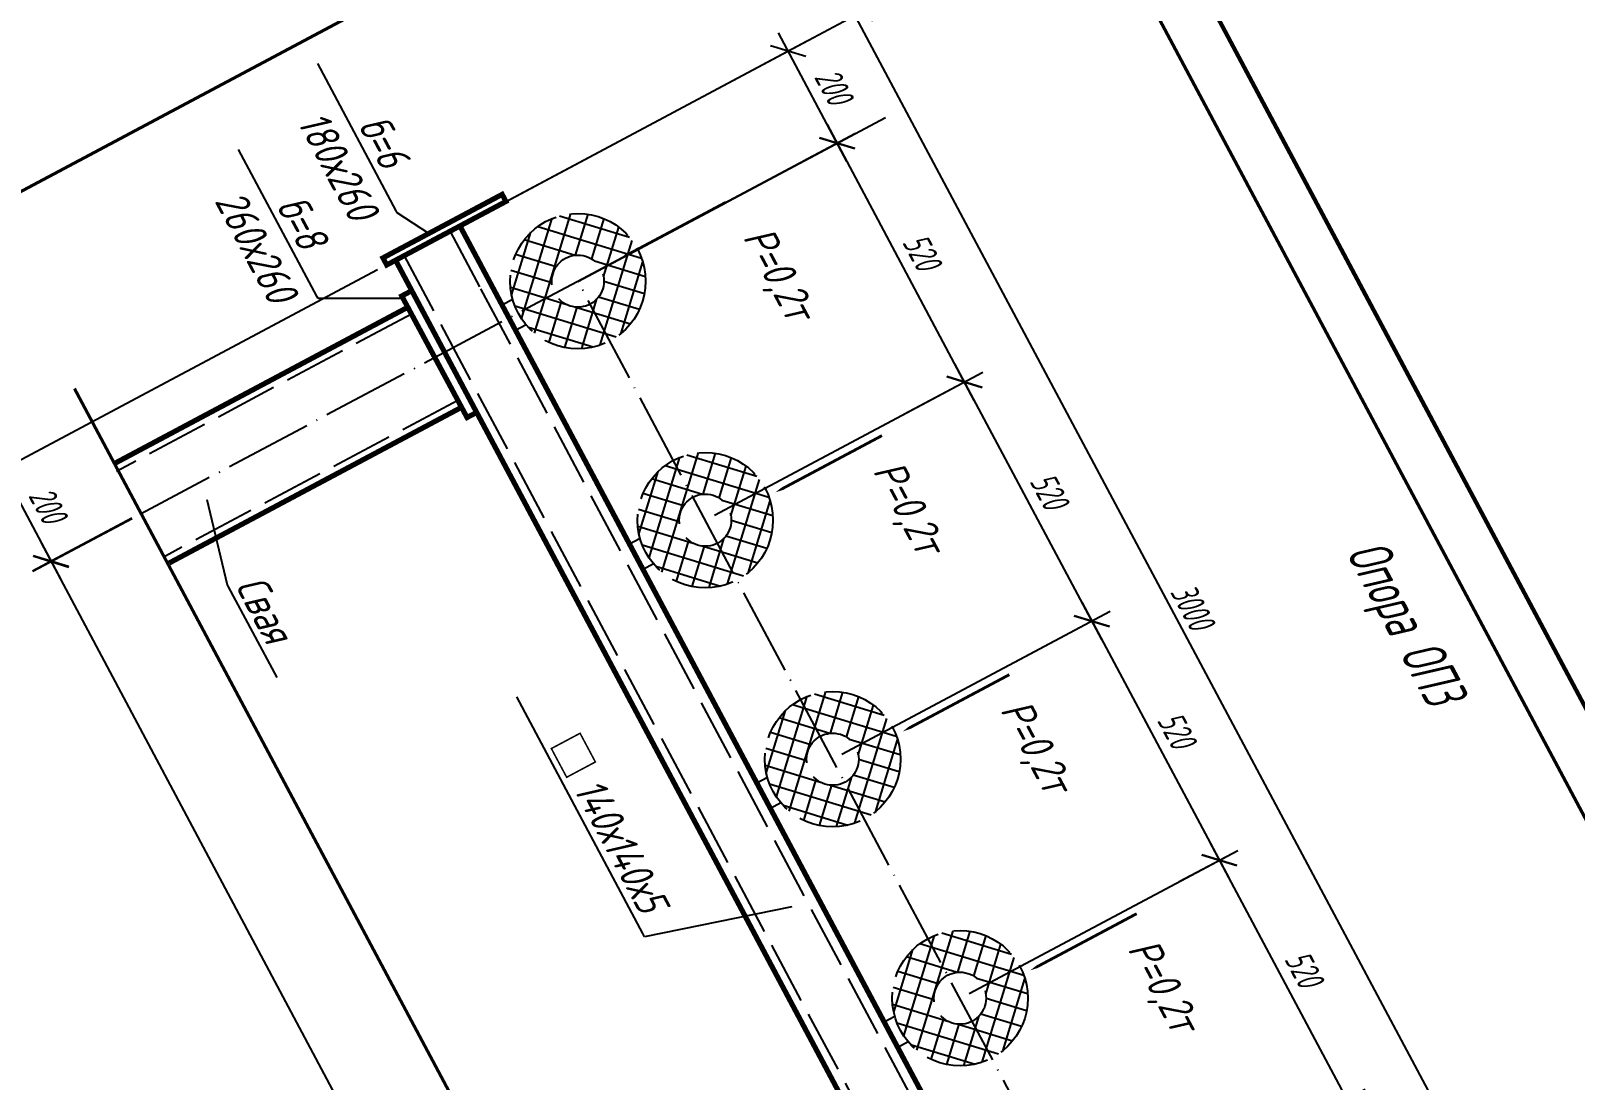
# Model space of a CAD drawing. Extents: x 5370511 to 5386565, y 1010429 to 1053793.
# Drawn here: x 5378605.7 to 5378753.9, y 1041409.7 to 1041510.4 of the extents above; entities that cross this region are included whole.
import ezdxf
from ezdxf import colors
from ezdxf.entities.mleader import LeaderData, LeaderLine
from ezdxf.enums import TextEntityAlignment as Align
from ezdxf.math import Vec2, Vec3

# ---------------------------------------------------------------- set-up
doc = ezdxf.new("R2010")
doc.units = 0
doc.header["$PDMODE"] = 32
doc.header["$PDSIZE"] = 0.3
doc.linetypes.add('ACAD_ISO02W100', pattern=[15, 12, -3])
doc.linetypes.add('ACAD_ISO04W100', pattern=[30, 24, -3, 0, -3])
doc.layers.get('0').update_dxf_attribs({"linetype": 'CONTINUOUS'})
doc.layers.get('DEFPOINTS').update_dxf_attribs({"linetype": 'CONTINUOUS'})
doc.layers.add('Строения', color=7, linetype='CONTINUOUS')
doc.styles.add('ГОСТ_НИПИ', font='gost_nipi.shx', dxfattribs={"oblique": 15})
doc.styles.add('ГОСТ_НИПИ_разм', font='gost_nipi.shx', dxfattribs={"width": 0.8, "oblique": 15, "height": 2.5})
doc.linetypes.add('земля', pattern='A,15,[35,ESKDSHAPES.SHX,S=1,R=0,X=0,Y=0],0.1', length=15.1)
doc.linetypes.add('Сварка1', pattern='A,2,[34,ESKDSHAPES.SHX,S=2,R=0,X=0,Y=0],0.1', length=2.1)
doc.linetypes.add('Сварка3', pattern='A,2,[33,ESKDSHAPES.SHX,S=2,R=0,X=0,Y=0],2', length=4)
doc.dimstyles.new('Лист М20', dxfattribs={"dimtxt": 2.5, "dimasz": 2.5, "dimexe": 2, "dimexo": 1, "dimgap": 1, "dimtad": 1, "dimdec": 0, "dimlfac": 20, "dimzin": 0, "dimdsep": 46, "dimtxsty": 'ГОСТ_НИПИ_разм', "dimblk": 'OBLIQUE', "dimcen": 0.09, "dimdle": 2, "dimaunit": 1, "dimadec": 0, "dimazin": 0, "dimtfac": 1, "dimtdec": 0, "dimtofl": 0, "dimtmove": 1, "dimatfit": 3, "dimldrblk": 'NONE', "dimfxl": 1, "dimtolj": 1, "dimtzin": 0, "dimarcsym": 0})

# ---------------------------------------------------------------- blocks, each defined once
blk = doc.blocks.new('*U427')
at = {"lineweight": 50, "const_width": 0.4}
blk.add_lwpolyline([(-420, 297), (0, 297), (0, 0), (-420, 0)], close=True, dxfattribs=at)
at = {"lineweight": 50}
blk.add_lwpolyline([(-400, 5), (-5, 5), (-5, 292), (-400, 292)], close=True, dxfattribs=at)
at = {"style": 'ГОСТ_НИПИ', "oblique": 15}
blk.add_attdef('СКВОЗНАЯ_НУМЕРАЦИЯ', text='', height=3, dxfattribs=at).set_placement((-10, 288.5), align=Align.MIDDLE_CENTER)
at = {"style": 'ГОСТ_НИПИ', "oblique": 15, "width": 0.8}
for tag, p in [('ДАТА_СОГЛ_2', (-401.75, 146)), ('ДАТА_СОГЛ_1', (-406.75, 146)), ('ФАМИЛИЯ_СОГЛ_2', (-401.75, 111)), ('ФАМИЛИЯ_СОГЛ_1', (-406.75, 111)), ('ХАРАКТЕР_РАБОТЫ_СОГЛ_1', (-406.75, 91)), ('ХАРАКТЕР_РАБОТЫ_СОГЛ_2', (-401.75, 91))]:
    blk.add_attdef(tag, p, '', height=3, rotation=90, dxfattribs=at)
at = {"style": 'ГОСТ_НИПИ', "oblique": 15}
for tag, width, p in [('ОБОЗНАЧЕНИЕ_ДОКУМЕНТА', 0.8, (-65, 55)), ('НАИМЕНОВАНИЕ_ПРОЕКТА', 0.8, (-65, 42.5)), ('НАИМЕНОВАНИЕ_ОБЪЕКТА', 0.8, (-90, 27.5)), ('СТАДИЯ', 0.8, (-47.5, 25)), ('ЛИСТ', 0.8, (-32.5, 25)), ('ЛИСТОВ', 0.8, (-15, 25)), ('НАИМЕНОВАНИЕ_ЧЕРТЕЖА', 0.8, (-90, 12.5)), ('ПРЕДПРИЯТИЕ', 0.7, (-30.48, 12.55))]:
    blk.add_attdef(tag, text='', height=3, dxfattribs=dict(at, width=width)).set_placement(p, align=Align.MIDDLE_CENTER)
at = {"style": 'ГОСТ_НИПИ', "oblique": 15, "width": 0.8}
blk.add_attdef('РАЗРАБ', text='', height=3, dxfattribs=at).set_placement((-189.18, 32.18), align=Align.MIDDLE_LEFT)
for tag, p in [('ФАМИЛИЯ_5', (-169, 31)), ('ДАТА_1', (-134, 31)), ('ХАРАКТЕР_РАБОТЫ_1', (-189, 26)), ('ФАМИЛИЯ_1', (-169, 26)), ('ДАТА_2', (-134, 26)), ('ХАРАКТЕР_РАБОТЫ_2', (-189, 20.72)), ('ФАМИЛИЯ_2', (-169.15, 20.71)), ('ДАТА_3', (-134, 20.72)), ('ХАРАКТЕР_РАБОТЫ_3', (-189, 16)), ('ФАМИЛИЯ_3', (-169.01, 15.99)), ('ДАТА_4', (-134, 16)), ('ФАМИЛИЯ_6', (-169, 11)), ('ДАТА_5', (-134, 11)), ('ХАРАКТЕР_РАБОТЫ_4', (-189, 6)), ('ФАМИЛИЯ_4', (-169, 6)), ('ДАТА_6', (-134, 6))]:
    blk.add_attdef(tag, p, '', height=3, dxfattribs=at)
at = {"style": 'ГОСТ_НИПИ', "oblique": 15, "width": 0.8, "flags": 8}
blk.add_attdef('НКОНТР', text='', height=3, dxfattribs=at).set_placement((-189.36, 12.34), align=Align.MIDDLE_LEFT)
at = {"style": 'ГОСТ_НИПИ', "oblique": 15, "width": 0.8}
blk.add_attdef('ФОРМАТ', text='', height=3, dxfattribs=at).set_placement((-38.94, 0.42), align=Align.BOTTOM_CENTER)
blk = doc.blocks.new('_None')
blk = doc.blocks.new('_Oblique')
at = {"color": 0, "linetype": 'ByBlock', "lineweight": -2}
blk.add_line((-0.5, -0.5), (0.5, 0.5), dxfattribs=at)
blk = doc.blocks.new('*D885')
at = {"color": 0, "lineweight": -2, "transparency": 16777216}
for p, q in [((5378683.55, 1041440.95), (5378709.31, 1041454.68)), ((5378706.61, 1041455.5), (5378720.72, 1041429.03)), ((5378695.77, 1041418), (5378721.54, 1041431.73))]:
    blk.add_line(p, q, dxfattribs=at)
at = {"layer": 'DEFPOINTS', "color": 0, "lineweight": 15, "transparency": 16777216}
for p in [(5378682.66, 1041440.48), (5378719.78, 1041430.79), (5378694.89, 1041417.53)]:
    blk.add_point(p, dxfattribs=at)
at = {"color": 0, "lineweight": -2, "transparency": 16777216, "xscale": 2.5, "yscale": 2.5, "zscale": 2.5}
for p, rotation in [((5378707.55, 1041453.74), 118.0491553040555), ((5378719.78, 1041430.79), 298.0491553040555)]:
    blk.add_blockref('_Oblique', p, dxfattribs=dict(at, rotation=rotation))
at = {"color": 0, "transparency": 16777216, "insert": (5378715.65, 1041443.32), "char_height": 2.5, "attachment_point": 5, "rotation": 298.0492, "style": 'ГОСТ_НИПИ_разм'}
blk.add_mtext('\\A1;520', dxfattribs=at)
blk = doc.blocks.new('*D886')
at = {"color": 0, "lineweight": -2, "transparency": 16777216}
for p, q in [((5378683.88, 1041513.65), (5378756.31, 1041377.72)), ((5378648.66, 1041492.61), (5378686.59, 1041512.82)), ((5378722.69, 1041362.08), (5378757.13, 1041380.43))]:
    blk.add_line(p, q, dxfattribs=at)
at = {"layer": 'DEFPOINTS', "color": 0, "lineweight": 15, "transparency": 16777216}
for p in [(5378647.77, 1041492.14), (5378755.36, 1041379.49), (5378721.81, 1041361.61)]:
    blk.add_point(p, dxfattribs=at)
at = {"color": 0, "lineweight": -2, "transparency": 16777216, "xscale": 2.5, "yscale": 2.5, "zscale": 2.5}
for p, rotation in [((5378684.82, 1041511.88), 118.0491553040555), ((5378755.36, 1041379.49), 298.0491553040555)]:
    blk.add_blockref('_Oblique', p, dxfattribs=dict(at, rotation=rotation))
at = {"color": 0, "transparency": 16777216, "insert": (5378717.16, 1041455.17), "char_height": 2.5, "attachment_point": 5, "rotation": 298.0492, "style": 'ГОСТ_НИПИ_разм'}
blk.add_mtext('\\A1;3000', dxfattribs=at)
blk = doc.blocks.new('*D889')
at = {"color": 0, "lineweight": -2, "transparency": 16777216}
for p, q in [((5378615.39, 1041463.61), (5378605.87, 1041458.54)), ((5378606.69, 1041461.24), (5378669.7, 1041342.99)), ((5378676.52, 1041348.89), (5378666.99, 1041343.82))]:
    blk.add_line(p, q, dxfattribs=at)
at = {"layer": 'DEFPOINTS', "color": 0, "lineweight": 15, "transparency": 16777216}
for p in [(5378616.28, 1041464.08), (5378677.4, 1041349.36), (5378668.76, 1041344.76)]:
    blk.add_point(p, dxfattribs=at)
at = {"color": 0, "lineweight": -2, "transparency": 16777216, "xscale": 2.5, "yscale": 2.5, "zscale": 2.5}
for p, rotation in [((5378607.63, 1041459.48), 118.0491553040555), ((5378668.76, 1041344.76), 298.0491553040555)]:
    blk.add_blockref('_Oblique', p, dxfattribs=dict(at, rotation=rotation))
at = {"color": 0, "transparency": 16777216, "insert": (5378640.18, 1041403.18), "char_height": 2.5, "attachment_point": 5, "rotation": 298.0492, "style": 'ГОСТ_НИПИ_разм'}
blk.add_mtext('\\A1;2600', dxfattribs=at)
blk = doc.blocks.new('*D890')
at = {"color": 0, "lineweight": -2, "transparency": 16777216}
for p, q in [((5378708.49, 1041451.97), (5378694.38, 1041478.45)), ((5378671.32, 1041463.9), (5378697.09, 1041477.63)), ((5378700.12, 1041449.78), (5378709.31, 1041454.68))]:
    blk.add_line(p, q, dxfattribs=at)
at = {"layer": 'DEFPOINTS', "color": 0, "lineweight": 15, "transparency": 16777216}
for p in [(5378695.32, 1041476.69), (5378670.44, 1041463.43), (5378699.24, 1041449.31)]:
    blk.add_point(p, dxfattribs=at)
at = {"color": 0, "lineweight": -2, "transparency": 16777216, "xscale": 2.5, "yscale": 2.5, "zscale": 2.5}
for p, rotation in [((5378695.32, 1041476.69), 118.0491553040555), ((5378707.55, 1041453.74), 298.0491553040555)]:
    blk.add_blockref('_Oblique', p, dxfattribs=dict(at, rotation=rotation))
at = {"color": 0, "transparency": 16777216, "insert": (5378703.42, 1041466.27), "char_height": 2.5, "attachment_point": 5, "rotation": 298.0492, "style": 'ГОСТ_НИПИ_разм'}
blk.add_mtext('\\A1;520', dxfattribs=at)
blk = doc.blocks.new('*D892')
at = {"color": 0, "lineweight": -2, "transparency": 16777216}
for p, q in [((5378638.98, 1041487.46), (5378601.2, 1041467.33)), ((5378602.03, 1041470.03), (5378608.61, 1041457.68)), ((5378615.42, 1041463.57), (5378605.9, 1041458.5))]:
    blk.add_line(p, q, dxfattribs=at)
at = {"layer": 'DEFPOINTS', "color": 0, "lineweight": 15, "transparency": 16777216}
for p in [(5378639.86, 1041487.93), (5378616.3, 1041464.04), (5378607.67, 1041459.44)]:
    blk.add_point(p, dxfattribs=at)
at = {"color": 0, "lineweight": -2, "transparency": 16777216, "xscale": 2.5, "yscale": 2.5, "zscale": 2.5}
for p, rotation in [((5378602.97, 1041468.27), 118.0491553040555), ((5378607.67, 1041459.44), 298.0491553040555)]:
    blk.add_blockref('_Oblique', p, dxfattribs=dict(at, rotation=rotation))
at = {"color": 0, "transparency": 16777216, "insert": (5378607.3, 1041464.91), "char_height": 2.5, "attachment_point": 5, "rotation": 298.0492, "style": 'ГОСТ_НИПИ_разм'}
blk.add_mtext('\\A1;200', dxfattribs=at)
blk = doc.blocks.new('*D894')
at = {"color": 0, "lineweight": -2, "transparency": 16777216}
for p, q in [((5378650.36, 1041493.52), (5378680.16, 1041509.4)), ((5378684.04, 1041497.87), (5378677.46, 1041510.22)), ((5378679.81, 1041497.88), (5378684.86, 1041500.57))]:
    blk.add_line(p, q, dxfattribs=at)
at = {"layer": 'DEFPOINTS', "color": 0, "lineweight": 15, "transparency": 16777216}
for p in [(5378678.4, 1041508.46), (5378678.93, 1041497.41), (5378649.47, 1041493.05)]:
    blk.add_point(p, dxfattribs=at)
at = {"color": 0, "lineweight": -2, "transparency": 16777216, "xscale": 2.5, "yscale": 2.5, "zscale": 2.5}
for p, rotation in [((5378678.4, 1041508.46), 118.0491553040555), ((5378683.1, 1041499.63), 298.0491553040555)]:
    blk.add_blockref('_Oblique', p, dxfattribs=dict(at, rotation=rotation))
at = {"color": 0, "transparency": 16777216, "insert": (5378682.73, 1041505.1), "char_height": 2.5, "attachment_point": 5, "rotation": 298.0492, "style": 'ГОСТ_НИПИ_разм'}
blk.add_mtext('\\A1;200', dxfattribs=at)
blk = doc.blocks.new('*D895')
at = {"color": 0, "lineweight": -2, "transparency": 16777216}
for p, q in [((5378659.1, 1041486.84), (5378684.86, 1041500.57)), ((5378696.26, 1041474.92), (5378682.16, 1041501.4)), ((5378689.51, 1041473.59), (5378697.09, 1041477.63))]:
    blk.add_line(p, q, dxfattribs=at)
at = {"layer": 'DEFPOINTS', "color": 0, "lineweight": 15, "transparency": 16777216}
for p in [(5378683.1, 1041499.63), (5378658.21, 1041486.37), (5378688.63, 1041473.12)]:
    blk.add_point(p, dxfattribs=at)
at = {"color": 0, "lineweight": -2, "transparency": 16777216, "xscale": 2.5, "yscale": 2.5, "zscale": 2.5}
for p, rotation in [((5378683.1, 1041499.63), 118.0491553040555), ((5378695.32, 1041476.69), 298.0491553040555)]:
    blk.add_blockref('_Oblique', p, dxfattribs=dict(at, rotation=rotation))
at = {"color": 0, "transparency": 16777216, "insert": (5378691.2, 1041489.22), "char_height": 2.5, "attachment_point": 5, "rotation": 298.0492, "style": 'ГОСТ_НИПИ_разм'}
blk.add_mtext('\\A1;520', dxfattribs=at)
blk = doc.blocks.new('*D896')
at = {"color": 0, "lineweight": -2, "transparency": 16777216}
for p, q in [((5378718.83, 1041432.56), (5378732.93, 1041406.1)), ((5378715.92, 1041428.74), (5378721.54, 1041431.73)), ((5378728.14, 1041405.81), (5378733.76, 1041408.8))]:
    blk.add_line(p, q, dxfattribs=at)
at = {"layer": 'DEFPOINTS', "color": 0, "lineweight": 15, "transparency": 16777216}
for p in [(5378715.04, 1041428.27), (5378731.99, 1041407.86), (5378727.26, 1041405.34)]:
    blk.add_point(p, dxfattribs=at)
at = {"color": 0, "lineweight": -2, "transparency": 16777216, "xscale": 2.5, "yscale": 2.5, "zscale": 2.5}
for p, rotation in [((5378719.78, 1041430.79), 118.0491553040555), ((5378731.99, 1041407.86), 298.0491553040555)]:
    blk.add_blockref('_Oblique', p, dxfattribs=dict(at, rotation=rotation))
at = {"color": 0, "transparency": 16777216, "insert": (5378727.87, 1041420.39), "char_height": 2.5, "attachment_point": 5, "rotation": 298.0492, "style": 'ГОСТ_НИПИ_разм'}
blk.add_mtext('\\A1;520', dxfattribs=at)

msp = doc.modelspace()

# ---------------------------------------------------------------- hatches: boundary and pattern name
h = msp.add_hatch()
h.set_pattern_fill('ANSI37', color=253, scale=0.5, angle=-61.95084)
h.set_pattern_definition([(343.049155, (5380260.5475, 1044024.2053), (0.4628375, 1.5185314), []), (73.049155, (5380260.5475, 1044024.2053), (-1.5185314, 0.4628375), [])])
h.paths.add_polyline_path([(5378655.149, 1041492.124, 1), (5378661.262, 1041480.651, 1)])
h.paths.add_polyline_path([(5378659.381, 1041484.181, -1), (5378657.03, 1041488.594, -1)], flags=16)
h = msp.add_hatch()
h.set_pattern_fill('ANSI37', color=253, scale=0.5, angle=-61.95084)
h.set_pattern_definition([(343.049155, (5380272.7735, 1044001.2591), (0.4628375, 1.5185314), []), (73.049155, (5380272.7735, 1044001.2591), (-1.5185314, 0.4628375), [])])
h.paths.add_polyline_path([(5378667.375, 1041469.178, 1), (5378673.488, 1041457.705, 1)])
h.paths.add_polyline_path([(5378671.607, 1041461.235, -1), (5378669.256, 1041465.647, -1)], flags=16)
h = msp.add_hatch()
h.set_pattern_fill('ANSI37', color=253, scale=0.5, angle=-61.95084)
h.set_pattern_definition([(343.049155, (5380284.9994, 1043978.313), (0.4628375, 1.5185314), []), (73.049155, (5380284.9994, 1043978.313), (-1.5185314, 0.4628375), [])])
h.paths.add_polyline_path([(5378679.601, 1041446.231, 1), (5378685.714, 1041434.758, 1)])
h.paths.add_polyline_path([(5378683.833, 1041438.289, -1), (5378681.482, 1041442.701, -1)], flags=16)
h = msp.add_hatch()
h.set_pattern_fill('ANSI37', color=253, scale=0.5, angle=-61.95084)
h.set_pattern_definition([(343.049155, (5380297.2254, 1043955.3668), (0.4628375, 1.5185314), []), (73.049155, (5380297.2254, 1043955.3668), (-1.5185314, 0.4628375), [])])
h.paths.add_polyline_path([(5378691.827, 1041423.285, 1), (5378697.94, 1041411.812, 1)])
h.paths.add_polyline_path([(5378696.059, 1041415.342, -1), (5378693.708, 1041419.755, -1)], flags=16)

# ---------------------------------------------------------------- linework, layer by layer
at = {"ltscale": 0.5}
msp.add_line((5378646.892, 1041491.671), (5378646.909, 1041491.638), dxfattribs=at)
at = {"linetype": 'ACAD_ISO04W100', "ltscale": 0.35}
for p, q in [((5378660.26, 1041487.436), (5378616.299, 1041464.041)), ((5378722.936, 1041364.823), (5378658.213, 1041486.373))]:
    msp.add_line(p, q, dxfattribs=at)
at = {"linetype": 'ACAD_ISO02W100', "ltscale": 0.5}
for p, q in [((5378642.24, 1041483.213), (5378613.918, 1041468.107)), ((5378646.695, 1041474.918), (5378618.636, 1041459.984))]:
    msp.add_line(p, q, dxfattribs=at)
at = {"ltscale": 0.35}
for points in [[(5378662.194, 1041488.494, 0, 2.256, 0), (5378667.631, 1041491.391, 0.275, 0.275, 0), (5378672.414, 1041493.939, 0.275, 0.275, 0)], [(5378677.176, 1041466.097, 0, 2.256, 0), (5378682.613, 1041468.993, 0.275, 0.275, 0), (5378687.396, 1041471.542, 0.275, 0.275, 0)], [(5378689.402, 1041443.15, 0, 2.256, 0), (5378694.839, 1041446.047, 0.275, 0.275, 0), (5378699.622, 1041448.596, 0.275, 0.275, 0)], [(5378701.628, 1041420.204, 0, 2.256, 0), (5378707.065, 1041423.101, 0.275, 0.275, 0), (5378711.848, 1041425.65, 0.275, 0.275, 0)]]:
    msp.add_lwpolyline(points, format="xyseb", dxfattribs=at)
at = {"linetype": 'Сварка1', "ltscale": 0.5}
msp.add_lwpolyline([(5378640.731, 1041488.347), (5378646.909, 1041491.638)], dxfattribs=at)
at = {"linetype": 'ACAD_ISO02W100', "ltscale": 0.5}
for points in [[(5378646.909, 1041491.638), (5378646.909, 1041491.638)], [(5378645.944, 1041491.124), (5378648.877, 1041485.62)], [(5378641.535, 1041488.816), (5378712.053, 1041356.465)], [(5378648.877, 1041485.62), (5378716.445, 1041358.805)]]:
    msp.add_lwpolyline(points, dxfattribs=at)
at = {"linetype": 'Сварка3', "ltscale": 0.4}
for points in [[(5378648.488, 1041473.767), (5378642.26, 1041485.455)], [(5378641.89, 1041483.868), (5378647.047, 1041474.264)]]:
    msp.add_lwpolyline(points, dxfattribs=at)
at = {"color": 253}
for points in [[(5378651.95, 1041484.62), (5378650.936, 1041484.08)], [(5378653.25, 1041482.181), (5378652.236, 1041481.641)], [(5378664.176, 1041461.674), (5378663.162, 1041461.134)], [(5378665.476, 1041459.235), (5378664.462, 1041458.695)], [(5378676.402, 1041438.728), (5378675.388, 1041438.188)], [(5378677.702, 1041436.289), (5378676.688, 1041435.749)], [(5378688.628, 1041415.782), (5378687.614, 1041415.242)], [(5378689.928, 1041413.343), (5378688.914, 1041412.802)]]:
    msp.add_lwpolyline(points, dxfattribs=at)
at = {"linetype": 'земля', "const_width": 0.3}
msp.add_lwpolyline([(5378609.893, 1041476.064), (5378685.071, 1041334.966)], dxfattribs=at)
at = {"color": 253, "linetype": 'ACAD_ISO02W100', "ltscale": 0.5}
for centre, radius in [((5378658.213, 1041486.373), 6.5), ((5378658.213, 1041486.373), 2.5), ((5378670.439, 1041463.427), 6.5), ((5378670.439, 1041463.427), 2.5), ((5378682.665, 1041440.48), 6.5), ((5378682.665, 1041440.48), 2.5), ((5378694.891, 1041417.534), 6.5), ((5378694.891, 1041417.534), 2.5)]:
    msp.add_circle(centre, radius, dxfattribs=at)
at = {"layer": 'Строения', "const_width": 0.5}
msp.add_lwpolyline([(5378639.865, 1041487.926), (5378639.503, 1041488.606), (5378650.943, 1041494.701), (5378651.305, 1041494.022)], close=True, dxfattribs=at)
for points in [[(5378646.892, 1041491.671), (5378646.892, 1041491.671), (5378640.714, 1041488.379), (5378711.232, 1041356.028), (5378717.41, 1041359.319), (5378649.842, 1041486.134)], [(5378649.842, 1041486.134), (5378646.909, 1041491.638)], [(5378642.218, 1041485.433), (5378641.306, 1041484.947), (5378647.576, 1041473.281), (5378648.488, 1041473.767)], [(5378641.888, 1041483.867), (5378613.73, 1041468.863)], [(5378647.047, 1041474.264), (5378618.992, 1041459.317)]]:
    msp.add_lwpolyline(points, dxfattribs=at)

# ---------------------------------------------------------------- block references
at = {"rotation": 298.0491553101125}
msp.add_blockref('*U427', (5378627.121, 1041053.685), dxfattribs=at)

# ---------------------------------------------------------------- texts
at = {"ltscale": 0.35, "style": 'ГОСТ_НИПИ', "oblique": 15, "width": 0.8}
msp.add_text('Опора ОП3', height=4, rotation=298.04916, dxfattribs=at).set_placement((5378730.834, 1041459.723), align=Align.BOTTOM_LEFT)

# ---------------------------------------------------------------- dimensions: what is measured, and where the dimension line sits
dim = msp.add_linear_dim(base=(5378755.365, 1041379.486), p1=(5378647.775, 1041492.141), p2=(5378721.806, 1041361.605), angle=298.04916, dimstyle='Лист М20')
dim.commit()
dim.dimension.update_dxf_attribs({"geometry": '*D886', "text_midpoint": (5378715.174, 1041454.109), "dimtype": 160})
for base, p1, p2, picture, middle in [((5378607.67, 1041459.443), (5378639.865, 1041487.926), (5378616.299, 1041464.041), '*D892', (5378607.304, 1041464.913)), ((5378668.759, 1041344.756), (5378616.276, 1041464.085), (5378677.402, 1041349.361), '*D889', (5378640.182, 1041403.176)), ((5378719.775, 1041430.793), (5378682.665, 1041440.48), (5378694.891, 1041417.534), '*D885', (5378715.648, 1041443.324))]:
    dim = msp.add_linear_dim(base=base, p1=p1, p2=p2, angle=298.04916, dimstyle='Лист М20')
    dim.commit()
    dim.dimension.update_dxf_attribs({"geometry": picture, "text_midpoint": middle})

# ---------------------------------------------------------------- leaders
ml = msp.add_multileader_mtext('Standard')
ml.set_content('б=6\\P180х260', color=256, style='ГОСТ_НИПИ')
ml.set_leader_properties()
ml.set_arrow_properties(name='NONE')
ml.build(insert=Vec2(0, 0))
ml.multileader.update_dxf_attribs({"text_left_attachment_type": 6, "text_right_attachment_type": 6, "dogleg_length": 0.2, "arrow_head_size": 0.2})
ctx = ml.context
ctx.base_point, ctx.char_height, ctx.arrow_head_size, ctx.landing_gap_size, ctx.plane_origin, ctx.plane_x_axis, ctx.plane_y_axis = Vec3(5378633.212, 1041507.314), 3, 0.2, 0.2, Vec3(5378629.786, 1041546.355), Vec3(0.4702289, -0.8825445), Vec3(0.8825445, 0.4702289)
ctx.left_attachment, ctx.right_attachment, ctx.text_align_type = 6, 6, 1
notes = []
notes.append((ctx, [(0, (1, 1, 0), (5378640.869, 1041492.943), (-0.4702289, 0.8825445), 0.2, [(0, [(5378643.899, 1041490.948)], 0, [])])]))
ctx.mtext.insert, ctx.mtext.text_direction, ctx.mtext.rotation, ctx.mtext.alignment, ctx.mtext.flow_direction = Vec3(5378640.902, 1041500.537), Vec3(0.4702289, -0.8825445), 5.2019391, 2, 5
ml = msp.add_multileader_mtext('Standard')
ml.set_content('б=8\\P260х260', color=256, style='ГОСТ_НИПИ')
ml.set_leader_properties()
ml.set_arrow_properties(name='NONE')
ml.build(insert=Vec2(0, 0))
ml.multileader.update_dxf_attribs({"text_left_attachment_type": 6, "text_right_attachment_type": 6, "dogleg_length": 0.2, "arrow_head_size": 0.2})
ctx = ml.context
ctx.base_point, ctx.char_height, ctx.arrow_head_size, ctx.landing_gap_size, ctx.plane_origin, ctx.plane_x_axis, ctx.plane_y_axis = Vec3(5378625.029, 1041500.187), 3, 0.2, 0.2, Vec3(5378658.657, 1041494.075), Vec3(0.4702289, -0.8825445), Vec3(0.8825445, 0.4702289)
ctx.left_attachment, ctx.right_attachment, ctx.text_align_type = 6, 6, 1
notes.append((ctx, [(0, (1, 1, 0), (5378633.282, 1041484.697), (-0.4702289, 0.8825445), 0.2, [(0, [(5378641.467, 1041484.708)], 0, [])])]))
ctx.mtext.insert, ctx.mtext.text_direction, ctx.mtext.rotation, ctx.mtext.alignment, ctx.mtext.flow_direction = Vec3(5378633.051, 1041492.786), Vec3(0.4702289, -0.8825445), 5.2019391, 2, 5
ml = msp.add_multileader_mtext('Standard')
ml.set_content('Свая', color=256, style='ГОСТ_НИПИ')
ml.set_leader_properties()
ml.set_arrow_properties(name='NONE')
ml.build(insert=Vec2(0, 0))
ml.multileader.update_dxf_attribs({"text_left_attachment_type": 6, "text_right_attachment_type": 6, "dogleg_length": 0.2, "arrow_head_size": 0.2})
ctx = ml.context
ctx.base_point, ctx.char_height, ctx.arrow_head_size, ctx.landing_gap_size, ctx.plane_origin, ctx.plane_x_axis, ctx.plane_y_axis = Vec3(5378624.659, 1041457.033), 3, 0.2, 0.2, Vec3(5378587.635, 1041377.022), Vec3(0.4702289, -0.8825445), Vec3(0.8825445, 0.4702289)
ctx.left_attachment, ctx.right_attachment = 6, 6
notes.append((ctx, [(1, (1, 1, 0), (5378624.565, 1041457.209), (0.4702289, -0.8825445), 0.2, [(0, [(5378622.597, 1041465.395)], 0, [])])]))
ctx.mtext.insert, ctx.mtext.text_direction, ctx.mtext.rotation, ctx.mtext.flow_direction = Vec3(5378627.93, 1041458.549), Vec3(0.4702289, -0.8825445), 5.2019391, 5
ml = msp.add_multileader_mtext('Standard')
ml.set_content('{\\f@Batang|b0|i0|c204|p18;\\Q0;□\\fMS Shell Dlg 2|b0|i0|c204|p0;\\H0.70833x;\\Q15; \\Fgost_ful|c204;\\H1.4118x;140х140х5}', color=256, style='ГОСТ_НИПИ')
ml.set_leader_properties()
ml.set_arrow_properties(name='NONE')
ml.build(insert=Vec2(0, 0))
ml.multileader.update_dxf_attribs({"text_left_attachment_type": 6, "text_right_attachment_type": 6, "dogleg_length": 0.36})
ctx = ml.context
ctx.base_point, ctx.char_height, ctx.landing_gap_size, ctx.plane_origin, ctx.plane_x_axis, ctx.plane_y_axis = Vec3(5378652.46, 1041446.258), 3, 0.5, Vec3(5378595.224, 1041500.486), Vec3(0.4702289, -0.8825445), Vec3(0.8825445, 0.4702289)
ctx.left_attachment, ctx.right_attachment, ctx.text_align_type = 6, 6, 1
notes.append((ctx, [(1, (1, 1, 0), (5378664.619, 1041423.437), (-0.4702289, 0.8825445), 0.36, [(0, [(5378678.741, 1041426.297)], 0, [])])]))
ctx.mtext.insert, ctx.mtext.text_direction, ctx.mtext.rotation, ctx.mtext.width, ctx.mtext.alignment, ctx.mtext.flow_direction = Vec3(5378662.488, 1041435.091), Vec3(0.4702289, -0.8825445), 5.2019391, 34.35956, 2, 5
for ctx, leaders in notes:
    for number, flags, end, landing, length, lines in leaders:
        leader = LeaderData()
        leader.index, (leader.has_last_leader_line, leader.has_dogleg_vector, leader.attachment_direction) = number, flags
        leader.last_leader_point, leader.dogleg_vector, leader.dogleg_length = Vec3(end), Vec3(landing), length
        for number, points, colour, breaks in lines:
            line = LeaderLine()
            line.index, line.vertices, line.color, line.breaks = number, Vec3.list(points), colors.encode_raw_color(colour), breaks
            leader.lines.append(line)
        ctx.leaders.append(leader)

# ---------------------------------------------------------------- next in the draw order: texts
at = {"ltscale": 0.35, "insert": (5378676.649, 1041492.013), "char_height": 3, "attachment_point": 1, "rotation": 298.04916, "style": 'ГОСТ_НИПИ', "bg_fill": 3, "box_fill_scale": 1.5, "bg_fill_color": 256, "bg_fill_transparency": 0}
msp.add_mtext('Р=0,2т', dxfattribs=at)
at = {"ltscale": 0.35, "char_height": 3, "attachment_point": 1, "rotation": 298.04916, "style": 'ГОСТ_НИПИ', "bg_fill": 3, "box_fill_scale": 1.5, "bg_fill_color": 256, "bg_fill_transparency": 0}
for insert, width in [((5378701.345, 1041446.633), 11.69982), ((5378713.571, 1041423.687), 11.93216)]:
    msp.add_mtext('Р=0,2т', dxfattribs=dict(at, insert=insert, width=width))

# ---------------------------------------------------------------- next in the draw order: linework, layer by layer
msp.add_lwpolyline([(5378658.197, 1041486.345), (5378687.721, 1041502.075)])

# ---------------------------------------------------------------- next in the draw order: dimensions: what is measured, and where the dimension line sits
for base, p1, p2, picture, middle in [((5378678.395, 1041508.456), (5378678.926, 1041497.409), (5378649.473, 1041493.046), '*D894', (5378682.732, 1041505.102)), ((5378683.097, 1041499.631), (5378688.625, 1041473.116), (5378658.213, 1041486.373), '*D895', (5378691.196, 1041489.216)), ((5378695.323, 1041476.685), (5378699.24, 1041449.312), (5378670.439, 1041463.427), '*D890', (5378703.422, 1041466.27)), ((5378731.993, 1041407.861), (5378715.041, 1041428.27), (5378727.259, 1041405.339), '*D896', (5378727.87, 1041420.385))]:
    dim = msp.add_linear_dim(base=base, p1=p1, p2=p2, angle=298.04916, dimstyle='Лист М20')
    dim.commit()
    dim.dimension.update_dxf_attribs({"geometry": picture, "text_midpoint": middle})

# ---------------------------------------------------------------- next in the draw order: texts
at = {"ltscale": 0.35, "insert": (5378689.119, 1041469.579), "char_height": 3, "width": 16.32412, "attachment_point": 1, "rotation": 298.04916, "style": 'ГОСТ_НИПИ', "bg_fill": 3, "box_fill_scale": 1.5, "bg_fill_color": 256, "bg_fill_transparency": 0}
msp.add_mtext('Р=0,2т', dxfattribs=at)

doc.saveas('drawing.dxf')
